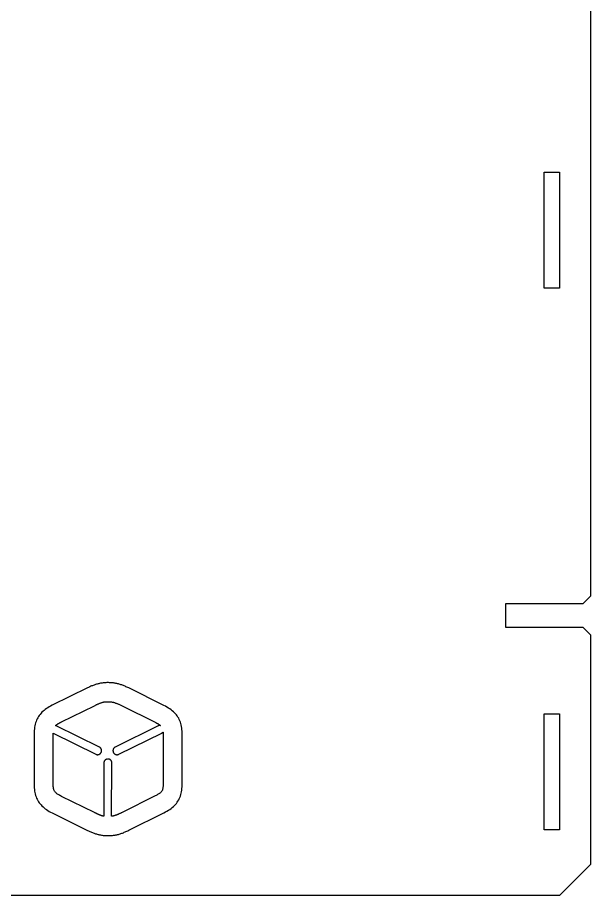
# Model space of a CAD drawing. Extents: x -144 to 693, y -254 to -25.
# Drawn here: x 117.1 to 191.2, y -253.2 to -139.7 of the extents above; entities that cross this region are included whole.
import ezdxf

# ---------------------------------------------------------------- set-up
doc = ezdxf.new("R2010")
doc.units = 0
doc.header["$MEASUREMENT"] = 0
doc.layers.add('LAYER_1', color=7, linetype='CONTINUOUS')

# ---------------------------------------------------------------- blocks, each defined once
blk = doc.blocks.new('BLOCK_11')
at = {"layer": 'LAYER_1', "color": 7}
blk.add_lwpolyline([(191.15, -38.4), (191.15, -214.5)], dxfattribs=at)
blk = doc.blocks.new('BLOCK_12')
at = {"layer": 'LAYER_1', "color": 7}
blk.add_lwpolyline([(190.15, -215.5), (191.15, -214.5)], dxfattribs=at)
blk = doc.blocks.new('BLOCK_13')
at = {"layer": 'LAYER_1', "color": 7}
blk.add_lwpolyline([(190.15, -215.5), (180.15, -215.5)], dxfattribs=at)
blk = doc.blocks.new('BLOCK_14')
at = {"layer": 'LAYER_1', "color": 7}
blk.add_lwpolyline([(180.15, -215.5), (180.15, -218.5)], dxfattribs=at)
blk = doc.blocks.new('BLOCK_15')
at = {"layer": 'LAYER_1', "color": 7}
blk.add_lwpolyline([(180.15, -218.5), (190.15, -218.5)], dxfattribs=at)
blk = doc.blocks.new('BLOCK_16')
at = {"layer": 'LAYER_1', "color": 7}
blk.add_lwpolyline([(191.15, -219.5), (190.15, -218.5)], dxfattribs=at)
blk = doc.blocks.new('BLOCK_17')
at = {"layer": 'LAYER_1', "color": 7}
blk.add_lwpolyline([(191.15, -219.5), (191.15, -249.2)], dxfattribs=at)
blk = doc.blocks.new('BLOCK_18')
at = {"layer": 'LAYER_1', "color": 7}
blk.add_lwpolyline([(187.15, -253.2), (191.15, -249.2)], dxfattribs=at)
blk = doc.blocks.new('BLOCK_19')
at = {"layer": 'LAYER_1', "color": 7}
blk.add_lwpolyline([(187.15, -253.2), (28.75, -253.2)], dxfattribs=at)
blk = doc.blocks.new('BLOCK_48')
at = {"layer": 'LAYER_1', "color": 7}
blk.add_lwpolyline([(187.15, -244.7), (185.15, -244.7)], dxfattribs=at)
blk = doc.blocks.new('BLOCK_49')
at = {"layer": 'LAYER_1', "color": 7}
blk.add_lwpolyline([(187.15, -229.7), (187.15, -244.7)], dxfattribs=at)
blk = doc.blocks.new('BLOCK_50')
at = {"layer": 'LAYER_1', "color": 7}
blk.add_lwpolyline([(185.15, -229.7), (187.15, -229.7)], dxfattribs=at)
blk = doc.blocks.new('BLOCK_51')
at = {"layer": 'LAYER_1', "color": 7}
blk.add_lwpolyline([(185.15, -244.7), (185.15, -229.7)], dxfattribs=at)
blk = doc.blocks.new('BLOCK_52')
at = {"layer": 'LAYER_1', "color": 7}
blk.add_lwpolyline([(187.15, -174.7), (185.15, -174.7)], dxfattribs=at)
blk = doc.blocks.new('BLOCK_53')
at = {"layer": 'LAYER_1', "color": 7}
blk.add_lwpolyline([(187.15, -159.7), (187.15, -174.7)], dxfattribs=at)
blk = doc.blocks.new('BLOCK_54')
at = {"layer": 'LAYER_1', "color": 7}
blk.add_lwpolyline([(185.15, -159.7), (187.15, -159.7)], dxfattribs=at)
blk = doc.blocks.new('BLOCK_55')
at = {"layer": 'LAYER_1', "color": 7}
blk.add_lwpolyline([(185.15, -174.7), (185.15, -159.7)], dxfattribs=at)
blk = doc.blocks.new('BLOCK_79')
at = {"layer": 'LAYER_1', "color": 7}
blk.add_lwpolyline([(121.53, -242.53), (126.11, -244.79)], dxfattribs=at)
blk = doc.blocks.new('BLOCK_80')
at = {"layer": 'LAYER_1', "color": 7}
blk.add_lwpolyline([(131.43, -244.77), (135.98, -242.5)], dxfattribs=at)
blk = doc.blocks.new('BLOCK_81')
at = {"layer": 'LAYER_1', "color": 7}
blk.add_lwpolyline([(138.34, -238.71), (138.34, -235.92)], dxfattribs=at)
blk = doc.blocks.new('BLOCK_82')
at = {"layer": 'LAYER_1', "color": 7}
blk.add_lwpolyline([(138.34, -235.92), (138.34, -235.23)], dxfattribs=at)
blk = doc.blocks.new('BLOCK_83')
at = {"layer": 'LAYER_1', "color": 7}
blk.add_lwpolyline([(138.34, -235.23), (138.34, -232.44)], dxfattribs=at)
blk = doc.blocks.new('BLOCK_84')
at = {"layer": 'LAYER_1', "color": 7}
blk.add_lwpolyline([(135.98, -228.65), (131.43, -226.38)], dxfattribs=at)
blk = doc.blocks.new('BLOCK_85')
at = {"layer": 'LAYER_1', "color": 7}
blk.add_lwpolyline([(126.11, -226.36), (121.53, -228.62)], dxfattribs=at)
blk = doc.blocks.new('BLOCK_86')
at = {"layer": 'LAYER_1', "color": 7}
blk.add_lwpolyline([(119.19, -232.31), (119.19, -234.62)], dxfattribs=at)
blk = doc.blocks.new('BLOCK_87')
at = {"layer": 'LAYER_1', "color": 7}
blk.add_lwpolyline([(119.19, -234.62), (119.19, -236.54)], dxfattribs=at)
blk = doc.blocks.new('BLOCK_88')
at = {"layer": 'LAYER_1', "color": 7}
blk.add_lwpolyline([(119.19, -236.54), (119.19, -238.84)], dxfattribs=at)
blk = doc.blocks.new('BLOCK_89')
at = {"layer": 'LAYER_1', "color": 7}
blk.add_lwpolyline([(122.74, -230.76), (127, -228.67)], dxfattribs=at)
blk = doc.blocks.new('BLOCK_90')
at = {"layer": 'LAYER_1', "color": 7}
blk.add_lwpolyline([(130.57, -228.67), (134.85, -230.81)], dxfattribs=at)
blk = doc.blocks.new('BLOCK_91')
at = {"layer": 'LAYER_1', "color": 7}
blk.add_lwpolyline([(135.25, -231.27), (129.68, -234.01)], dxfattribs=at)
blk = doc.blocks.new('BLOCK_92')
at = {"layer": 'LAYER_1', "color": 7}
blk.add_lwpolyline([(130.14, -234.95), (135.71, -232.21)], dxfattribs=at)
blk = doc.blocks.new('BLOCK_93')
at = {"layer": 'LAYER_1', "color": 7}
blk.add_lwpolyline([(135.88, -232.51), (135.88, -235.23)], dxfattribs=at)
blk = doc.blocks.new('BLOCK_94')
at = {"layer": 'LAYER_1', "color": 7}
blk.add_lwpolyline([(135.88, -235.23), (135.88, -235.92)], dxfattribs=at)
blk = doc.blocks.new('BLOCK_95')
at = {"layer": 'LAYER_1', "color": 7}
blk.add_lwpolyline([(135.88, -235.92), (135.88, -238.64)], dxfattribs=at)
blk = doc.blocks.new('BLOCK_96')
at = {"layer": 'LAYER_1', "color": 7}
blk.add_lwpolyline([(134.85, -240.34), (130.57, -242.48)], dxfattribs=at)
blk = doc.blocks.new('BLOCK_97')
at = {"layer": 'LAYER_1', "color": 7}
blk.add_lwpolyline([(129.22, -242.96), (129.26, -236.08)], dxfattribs=at)
blk = doc.blocks.new('BLOCK_98')
at = {"layer": 'LAYER_1', "color": 7}
blk.add_lwpolyline([(128.22, -236.07), (128.19, -242.95)], dxfattribs=at)
blk = doc.blocks.new('BLOCK_99')
at = {"layer": 'LAYER_1', "color": 7}
blk.add_lwpolyline([(127, -242.48), (122.74, -240.39)], dxfattribs=at)
blk = doc.blocks.new('BLOCK_100')
at = {"layer": 'LAYER_1', "color": 7}
blk.add_lwpolyline([(121.65, -238.54), (121.65, -236.47)], dxfattribs=at)
blk = doc.blocks.new('BLOCK_101')
at = {"layer": 'LAYER_1', "color": 7}
blk.add_lwpolyline([(121.65, -236.47), (121.65, -234.68)], dxfattribs=at)
blk = doc.blocks.new('BLOCK_102')
at = {"layer": 'LAYER_1', "color": 7}
blk.add_lwpolyline([(121.65, -234.68), (121.65, -232.61)], dxfattribs=at)
blk = doc.blocks.new('BLOCK_103')
at = {"layer": 'LAYER_1', "color": 7}
blk.add_lwpolyline([(121.66, -232.24), (127.17, -234.95)], dxfattribs=at)
blk = doc.blocks.new('BLOCK_104')
at = {"layer": 'LAYER_1', "color": 7}
blk.add_lwpolyline([(127.63, -234.01), (122.06, -231.27)], dxfattribs=at)
blk = doc.blocks.new('BLOCK_137')
at = {"layer": 'LAYER_1', "color": 7}
blk.add_lwpolyline([(126.11, -244.79), (126.21, -244.85), (126.32, -244.9), (126.42, -244.94), (126.52, -244.99), (126.63, -245.03), (126.73, -245.07), (126.83, -245.11), (126.94, -245.15), (127.04, -245.19), (127.15, -245.22), (127.25, -245.25), (127.36, -245.28), (127.46, -245.31), (127.57, -245.34), (127.67, -245.36), (127.78, -245.38), (127.89, -245.4), (128, -245.41), (128.11, -245.43), (128.23, -245.44), (128.34, -245.45), (128.46, -245.45), (128.58, -245.46), (128.69, -245.46)], dxfattribs=at)
blk = doc.blocks.new('BLOCK_138')
at = {"layer": 'LAYER_1', "color": 7}
blk.add_lwpolyline([(128.69, -245.46), (128.83, -245.46), (128.96, -245.45), (129.08, -245.45), (129.2, -245.44), (129.32, -245.43), (129.44, -245.42), (129.55, -245.41), (129.67, -245.39), (129.78, -245.37), (129.88, -245.35), (129.99, -245.33), (130.1, -245.3), (130.2, -245.27), (130.31, -245.24), (130.42, -245.2), (130.52, -245.17), (130.63, -245.13), (130.74, -245.09), (130.85, -245.04), (130.96, -244.99), (131.07, -244.94), (131.19, -244.89), (131.31, -244.83), (131.43, -244.77)], dxfattribs=at)
blk = doc.blocks.new('BLOCK_139')
at = {"layer": 'LAYER_1', "color": 7}
blk.add_lwpolyline([(135.98, -242.5), (136.19, -242.4), (136.38, -242.29), (136.57, -242.18), (136.75, -242.07), (136.91, -241.95), (137.07, -241.83), (137.21, -241.7), (137.35, -241.57), (137.48, -241.44), (137.59, -241.3), (137.7, -241.16), (137.8, -241.01), (137.89, -240.85), (137.97, -240.69), (138.04, -240.53), (138.11, -240.35), (138.17, -240.17), (138.21, -239.99), (138.25, -239.8), (138.29, -239.59), (138.31, -239.39), (138.33, -239.17), (138.34, -238.95), (138.34, -238.71)], dxfattribs=at)
blk = doc.blocks.new('BLOCK_140')
at = {"layer": 'LAYER_1', "color": 7}
blk.add_lwpolyline([(138.34, -232.44), (138.34, -232.2), (138.33, -231.98), (138.31, -231.76), (138.29, -231.56), (138.25, -231.36), (138.21, -231.16), (138.17, -230.98), (138.11, -230.8), (138.04, -230.63), (137.97, -230.46), (137.89, -230.3), (137.8, -230.15), (137.7, -230), (137.59, -229.85), (137.48, -229.71), (137.35, -229.58), (137.21, -229.45), (137.07, -229.33), (136.91, -229.2), (136.75, -229.09), (136.57, -228.97), (136.38, -228.86), (136.19, -228.75), (135.98, -228.65)], dxfattribs=at)
blk = doc.blocks.new('BLOCK_141')
at = {"layer": 'LAYER_1', "color": 7}
blk.add_lwpolyline([(131.43, -226.38), (131.31, -226.32), (131.19, -226.26), (131.07, -226.21), (130.96, -226.16), (130.85, -226.11), (130.74, -226.07), (130.63, -226.02), (130.52, -225.98), (130.42, -225.95), (130.31, -225.91), (130.2, -225.88), (130.1, -225.85), (129.99, -225.83), (129.88, -225.8), (129.78, -225.78), (129.67, -225.76), (129.55, -225.75), (129.44, -225.73), (129.32, -225.72), (129.2, -225.71), (129.08, -225.7), (128.96, -225.7), (128.83, -225.69), (128.69, -225.69)], dxfattribs=at)
blk = doc.blocks.new('BLOCK_142')
at = {"layer": 'LAYER_1', "color": 7}
blk.add_lwpolyline([(128.69, -225.69), (128.58, -225.69), (128.46, -225.7), (128.34, -225.7), (128.23, -225.71), (128.11, -225.72), (128, -225.74), (127.89, -225.75), (127.78, -225.77), (127.67, -225.79), (127.57, -225.82), (127.46, -225.84), (127.36, -225.87), (127.25, -225.9), (127.15, -225.93), (127.04, -225.96), (126.94, -226), (126.83, -226.04), (126.73, -226.08), (126.63, -226.12), (126.52, -226.16), (126.42, -226.21), (126.32, -226.26), (126.21, -226.31), (126.11, -226.36)], dxfattribs=at)
blk = doc.blocks.new('BLOCK_143')
at = {"layer": 'LAYER_1', "color": 7}
blk.add_lwpolyline([(121.53, -228.62), (121.33, -228.72), (121.15, -228.82), (120.97, -228.93), (120.8, -229.04), (120.64, -229.15), (120.49, -229.27), (120.35, -229.39), (120.21, -229.52), (120.09, -229.65), (119.97, -229.79), (119.86, -229.93), (119.76, -230.07), (119.67, -230.22), (119.59, -230.38), (119.51, -230.54), (119.44, -230.71), (119.38, -230.89), (119.33, -231.07), (119.29, -231.26), (119.25, -231.45), (119.23, -231.66), (119.21, -231.87), (119.2, -232.09), (119.19, -232.31)], dxfattribs=at)
blk = doc.blocks.new('BLOCK_144')
at = {"layer": 'LAYER_1', "color": 7}
blk.add_lwpolyline([(119.19, -238.84), (119.2, -239.06), (119.21, -239.28), (119.23, -239.49), (119.25, -239.7), (119.29, -239.89), (119.33, -240.08), (119.38, -240.26), (119.44, -240.44), (119.51, -240.61), (119.59, -240.77), (119.67, -240.93), (119.76, -241.08), (119.86, -241.23), (119.97, -241.37), (120.09, -241.5), (120.21, -241.63), (120.35, -241.76), (120.49, -241.88), (120.64, -242), (120.8, -242.11), (120.97, -242.22), (121.15, -242.33), (121.33, -242.43), (121.53, -242.53)], dxfattribs=at)
blk = doc.blocks.new('BLOCK_145')
at = {"layer": 'LAYER_1', "color": 7}
blk.add_lwpolyline([(127, -228.67), (127.07, -228.63), (127.14, -228.6), (127.21, -228.56), (127.28, -228.53), (127.35, -228.5), (127.41, -228.47), (127.48, -228.43), (127.55, -228.41), (127.61, -228.38), (127.68, -228.35), (127.74, -228.33), (127.81, -228.3), (127.87, -228.28), (127.94, -228.26), (128.01, -228.24), (128.08, -228.22), (128.15, -228.21), (128.22, -228.19), (128.29, -228.18), (128.37, -228.17), (128.45, -228.16), (128.53, -228.16), (128.61, -228.15), (128.69, -228.15)], dxfattribs=at)
blk = doc.blocks.new('BLOCK_146')
at = {"layer": 'LAYER_1', "color": 7}
blk.add_lwpolyline([(128.69, -228.15), (128.79, -228.15), (128.88, -228.16), (128.97, -228.16), (129.05, -228.17), (129.13, -228.18), (129.22, -228.19), (129.29, -228.2), (129.37, -228.22), (129.45, -228.23), (129.52, -228.25), (129.59, -228.27), (129.67, -228.29), (129.74, -228.32), (129.81, -228.34), (129.88, -228.37), (129.95, -228.39), (130.03, -228.42), (130.1, -228.46), (130.17, -228.49), (130.25, -228.52), (130.33, -228.56), (130.4, -228.59), (130.48, -228.63), (130.57, -228.67)], dxfattribs=at)
blk = doc.blocks.new('BLOCK_147')
at = {"layer": 'LAYER_1', "color": 7}
blk.add_lwpolyline([(134.85, -230.81), (134.89, -230.83), (134.93, -230.85), (134.96, -230.87), (135, -230.89), (135.03, -230.91), (135.07, -230.92), (135.1, -230.94), (135.13, -230.96), (135.16, -230.98), (135.19, -230.99), (135.22, -231.01), (135.25, -231.03), (135.28, -231.04), (135.3, -231.06), (135.33, -231.08), (135.36, -231.09), (135.38, -231.11), (135.4, -231.13), (135.43, -231.14), (135.45, -231.16), (135.47, -231.18), (135.49, -231.19), (135.51, -231.21), (135.53, -231.23)], dxfattribs=at)
blk = doc.blocks.new('BLOCK_148')
at = {"layer": 'LAYER_1', "color": 7}
blk.add_lwpolyline([(135.53, -231.23), (135.52, -231.22), (135.51, -231.22), (135.5, -231.22), (135.48, -231.22), (135.47, -231.22), (135.46, -231.22), (135.45, -231.22), (135.44, -231.22), (135.43, -231.23), (135.41, -231.23), (135.4, -231.23), (135.39, -231.23), (135.38, -231.23), (135.37, -231.23), (135.36, -231.24), (135.34, -231.24), (135.33, -231.24), (135.32, -231.25), (135.31, -231.25), (135.3, -231.26), (135.29, -231.26), (135.27, -231.26), (135.26, -231.27), (135.25, -231.27)], dxfattribs=at)
blk = doc.blocks.new('BLOCK_149')
at = {"layer": 'LAYER_1', "color": 7}
blk.add_lwpolyline([(129.68, -234.01), (129.65, -234.03), (129.62, -234.05), (129.59, -234.07), (129.57, -234.09), (129.54, -234.11), (129.52, -234.14), (129.5, -234.17), (129.48, -234.19), (129.46, -234.22), (129.44, -234.25), (129.43, -234.28), (129.42, -234.31), (129.41, -234.34), (129.4, -234.38), (129.4, -234.41), (129.39, -234.44), (129.39, -234.48), (129.39, -234.51), (129.4, -234.54), (129.4, -234.58), (129.41, -234.61), (129.42, -234.64), (129.43, -234.68), (129.44, -234.71)], dxfattribs=at)
blk = doc.blocks.new('BLOCK_150')
at = {"layer": 'LAYER_1', "color": 7}
blk.add_lwpolyline([(129.44, -234.71), (129.46, -234.73), (129.47, -234.75), (129.48, -234.77), (129.5, -234.79), (129.51, -234.81), (129.53, -234.83), (129.55, -234.85), (129.56, -234.87), (129.58, -234.88), (129.6, -234.9), (129.62, -234.91), (129.64, -234.92), (129.66, -234.93), (129.68, -234.95), (129.7, -234.96), (129.73, -234.96), (129.75, -234.97), (129.77, -234.98), (129.79, -234.99), (129.82, -234.99), (129.84, -234.99), (129.86, -235), (129.89, -235), (129.91, -235)], dxfattribs=at)
blk = doc.blocks.new('BLOCK_151')
at = {"layer": 'LAYER_1', "color": 7}
blk.add_lwpolyline([(129.91, -235), (129.92, -235), (129.93, -235), (129.94, -235), (129.95, -235), (129.96, -235), (129.97, -235), (129.98, -234.99), (129.99, -234.99), (130, -234.99), (130.01, -234.99), (130.02, -234.99), (130.03, -234.99), (130.04, -234.98), (130.05, -234.98), (130.06, -234.98), (130.06, -234.98), (130.07, -234.97), (130.08, -234.97), (130.09, -234.97), (130.1, -234.96), (130.11, -234.96), (130.12, -234.95), (130.13, -234.95), (130.14, -234.95)], dxfattribs=at)
blk = doc.blocks.new('BLOCK_152')
at = {"layer": 'LAYER_1', "color": 7}
blk.add_lwpolyline([(135.71, -232.21), (135.72, -232.2), (135.73, -232.2), (135.73, -232.19), (135.74, -232.19), (135.75, -232.19), (135.76, -232.18), (135.76, -232.18), (135.77, -232.17), (135.78, -232.17), (135.78, -232.16), (135.79, -232.16), (135.8, -232.15), (135.81, -232.15), (135.81, -232.14), (135.82, -232.14), (135.82, -232.13), (135.83, -232.12), (135.84, -232.12), (135.84, -232.11), (135.85, -232.11), (135.86, -232.1), (135.86, -232.09), (135.87, -232.09), (135.87, -232.08)], dxfattribs=at)
blk = doc.blocks.new('BLOCK_153')
at = {"layer": 'LAYER_1', "color": 7}
blk.add_lwpolyline([(135.87, -232.08), (135.87, -232.1), (135.87, -232.11), (135.87, -232.13), (135.88, -232.15), (135.88, -232.16), (135.88, -232.18), (135.88, -232.2), (135.88, -232.21), (135.88, -232.23), (135.88, -232.25), (135.88, -232.27), (135.88, -232.28), (135.88, -232.3), (135.88, -232.32), (135.88, -232.34), (135.88, -232.36), (135.88, -232.37), (135.88, -232.39), (135.88, -232.41), (135.88, -232.43), (135.88, -232.45), (135.88, -232.47), (135.88, -232.49), (135.88, -232.51)], dxfattribs=at)
blk = doc.blocks.new('BLOCK_154')
at = {"layer": 'LAYER_1', "color": 7}
blk.add_lwpolyline([(135.88, -238.64), (135.88, -238.77), (135.88, -238.89), (135.88, -239), (135.87, -239.1), (135.86, -239.2), (135.85, -239.29), (135.84, -239.37), (135.82, -239.45), (135.8, -239.52), (135.78, -239.59), (135.75, -239.65), (135.72, -239.71), (135.68, -239.77), (135.64, -239.82), (135.59, -239.87), (135.53, -239.93), (135.47, -239.98), (135.4, -240.02), (135.33, -240.07), (135.25, -240.12), (135.16, -240.17), (135.07, -240.23), (134.96, -240.28), (134.85, -240.34)], dxfattribs=at)
blk = doc.blocks.new('BLOCK_155')
at = {"layer": 'LAYER_1', "color": 7}
blk.add_lwpolyline([(130.57, -242.48), (130.5, -242.51), (130.44, -242.54), (130.39, -242.57), (130.33, -242.59), (130.27, -242.62), (130.21, -242.65), (130.16, -242.67), (130.1, -242.69), (130.05, -242.72), (129.99, -242.74), (129.94, -242.76), (129.89, -242.78), (129.83, -242.8), (129.78, -242.82), (129.73, -242.84), (129.67, -242.86), (129.62, -242.87), (129.56, -242.89), (129.51, -242.9), (129.45, -242.92), (129.4, -242.93), (129.34, -242.94), (129.28, -242.95), (129.22, -242.96)], dxfattribs=at)
blk = doc.blocks.new('BLOCK_156')
at = {"layer": 'LAYER_1', "color": 7}
blk.add_lwpolyline([(129.26, -236.08), (129.26, -236.04), (129.25, -236.01), (129.25, -235.97), (129.24, -235.94), (129.23, -235.91), (129.22, -235.87), (129.2, -235.84), (129.19, -235.81), (129.17, -235.79), (129.15, -235.76), (129.13, -235.73), (129.11, -235.71), (129.08, -235.69), (129.06, -235.66), (129.03, -235.64), (129, -235.63), (128.97, -235.61), (128.94, -235.6), (128.91, -235.58), (128.88, -235.57), (128.85, -235.57), (128.81, -235.56), (128.78, -235.56), (128.74, -235.55)], dxfattribs=at)
blk = doc.blocks.new('BLOCK_157')
at = {"layer": 'LAYER_1', "color": 7}
blk.add_open_spline([(128.74, -235.55), (128.74, -235.55), (128.74, -235.55), (128.74, -235.55), (128.74, -235.55), (128.74, -235.55), (128.74, -235.55), (128.74, -235.55), (128.74, -235.55), (128.74, -235.55), (128.74, -235.55), (128.74, -235.55), (128.74, -235.55), (128.74, -235.55), (128.74, -235.55), (128.74, -235.55), (128.74, -235.55), (128.74, -235.55), (128.74, -235.55), (128.74, -235.55), (128.74, -235.55), (128.74, -235.55), (128.74, -235.55), (128.74, -235.55), (128.74, -235.55), (128.74, -235.55), (128.74, -235.55), (128.74, -235.55), (128.74, -235.55), (128.74, -235.55), (128.74, -235.55), (128.74, -235.55), (128.74, -235.55), (128.74, -235.55), (128.74, -235.55), (128.74, -235.55), (128.74, -235.55), (128.74, -235.55), (128.74, -235.55), (128.74, -235.55), (128.74, -235.55), (128.74, -235.55), (128.74, -235.55), (128.74, -235.55), (128.74, -235.55), (128.74, -235.55), (128.74, -235.55), (128.74, -235.55), (128.74, -235.55)], degree=3, knots=[0, 0, 0, 0, 1, 1, 1, 2, 2, 2, 3, 3, 3, 4, 4, 4, 5, 5, 5, 6, 6, 6, 7, 7, 7, 8, 8, 8, 9, 9, 9, 10, 10, 10, 11, 11, 11, 12, 12, 12, 13, 13, 13, 14, 14, 14, 15, 15, 15, 16, 16, 16, 16], dxfattribs=at)
blk = doc.blocks.new('BLOCK_158')
at = {"layer": 'LAYER_1', "color": 7}
blk.add_lwpolyline([(128.74, -235.55), (128.7, -235.56), (128.67, -235.56), (128.63, -235.56), (128.6, -235.57), (128.57, -235.58), (128.54, -235.6), (128.51, -235.61), (128.48, -235.62), (128.45, -235.64), (128.42, -235.66), (128.4, -235.68), (128.37, -235.71), (128.35, -235.73), (128.33, -235.76), (128.31, -235.78), (128.29, -235.81), (128.27, -235.84), (128.26, -235.87), (128.25, -235.9), (128.24, -235.93), (128.23, -235.97), (128.22, -236), (128.22, -236.04), (128.22, -236.07)], dxfattribs=at)
blk = doc.blocks.new('BLOCK_159')
at = {"layer": 'LAYER_1', "color": 7}
blk.add_lwpolyline([(128.19, -242.95), (128.13, -242.94), (128.08, -242.93), (128.03, -242.92), (127.98, -242.9), (127.93, -242.89), (127.88, -242.87), (127.83, -242.86), (127.79, -242.84), (127.74, -242.82), (127.69, -242.8), (127.64, -242.79), (127.59, -242.77), (127.55, -242.75), (127.5, -242.72), (127.45, -242.7), (127.4, -242.68), (127.35, -242.66), (127.3, -242.63), (127.25, -242.61), (127.2, -242.58), (127.15, -242.56), (127.1, -242.53), (127.05, -242.51), (127, -242.48)], dxfattribs=at)
blk = doc.blocks.new('BLOCK_160')
at = {"layer": 'LAYER_1', "color": 7}
blk.add_lwpolyline([(122.74, -240.39), (122.62, -240.33), (122.5, -240.27), (122.4, -240.21), (122.31, -240.16), (122.22, -240.1), (122.14, -240.05), (122.07, -239.99), (122.01, -239.94), (121.95, -239.88), (121.9, -239.82), (121.86, -239.76), (121.82, -239.7), (121.78, -239.63), (121.75, -239.56), (121.73, -239.48), (121.71, -239.4), (121.69, -239.32), (121.68, -239.23), (121.67, -239.13), (121.66, -239.03), (121.66, -238.92), (121.66, -238.8), (121.65, -238.68), (121.65, -238.54)], dxfattribs=at)
blk = doc.blocks.new('BLOCK_161')
at = {"layer": 'LAYER_1', "color": 7}
blk.add_lwpolyline([(121.65, -232.61), (121.65, -232.59), (121.65, -232.58), (121.65, -232.56), (121.65, -232.54), (121.65, -232.53), (121.65, -232.51), (121.65, -232.49), (121.65, -232.48), (121.65, -232.46), (121.65, -232.45), (121.65, -232.43), (121.65, -232.41), (121.65, -232.4), (121.65, -232.38), (121.66, -232.37), (121.66, -232.35), (121.66, -232.34), (121.66, -232.32), (121.66, -232.31), (121.66, -232.29), (121.66, -232.28), (121.66, -232.26), (121.66, -232.25), (121.66, -232.24)], dxfattribs=at)
blk = doc.blocks.new('BLOCK_162')
at = {"layer": 'LAYER_1', "color": 7}
blk.add_lwpolyline([(127.17, -234.95), (127.18, -234.95), (127.19, -234.95), (127.2, -234.96), (127.21, -234.96), (127.22, -234.97), (127.23, -234.97), (127.24, -234.97), (127.25, -234.98), (127.26, -234.98), (127.26, -234.98), (127.27, -234.98), (127.28, -234.99), (127.29, -234.99), (127.3, -234.99), (127.31, -234.99), (127.32, -234.99), (127.33, -234.99), (127.34, -235), (127.35, -235), (127.36, -235), (127.37, -235), (127.38, -235), (127.39, -235), (127.4, -235)], dxfattribs=at)
blk = doc.blocks.new('BLOCK_163')
at = {"layer": 'LAYER_1', "color": 7}
blk.add_lwpolyline([(127.4, -235), (127.42, -235), (127.45, -235), (127.47, -234.99), (127.49, -234.99), (127.52, -234.99), (127.54, -234.98), (127.56, -234.97), (127.59, -234.96), (127.61, -234.96), (127.63, -234.95), (127.65, -234.93), (127.67, -234.92), (127.69, -234.91), (127.71, -234.9), (127.73, -234.88), (127.75, -234.87), (127.77, -234.85), (127.78, -234.83), (127.8, -234.81), (127.81, -234.79), (127.83, -234.77), (127.84, -234.75), (127.85, -234.73), (127.87, -234.71)], dxfattribs=at)
blk = doc.blocks.new('BLOCK_164')
at = {"layer": 'LAYER_1', "color": 7}
blk.add_lwpolyline([(127.87, -234.71), (127.88, -234.68), (127.89, -234.64), (127.9, -234.61), (127.91, -234.58), (127.92, -234.54), (127.92, -234.51), (127.92, -234.48), (127.92, -234.44), (127.91, -234.41), (127.91, -234.38), (127.9, -234.34), (127.89, -234.31), (127.88, -234.28), (127.87, -234.25), (127.85, -234.22), (127.83, -234.19), (127.81, -234.17), (127.79, -234.14), (127.77, -234.11), (127.74, -234.09), (127.72, -234.07), (127.69, -234.05), (127.66, -234.03), (127.63, -234.01)], dxfattribs=at)
blk = doc.blocks.new('BLOCK_165')
at = {"layer": 'LAYER_1', "color": 7}
blk.add_lwpolyline([(122.06, -231.27), (122.06, -231.27), (122.05, -231.27), (122.05, -231.27), (122.05, -231.27), (122.04, -231.27), (122.04, -231.27), (122.04, -231.26), (122.03, -231.26), (122.03, -231.26), (122.03, -231.26), (122.02, -231.26), (122.02, -231.26), (122.02, -231.26), (122.01, -231.26), (122.01, -231.25), (122.01, -231.25), (122, -231.25), (122, -231.25), (122, -231.25), (121.99, -231.25), (121.99, -231.25), (121.99, -231.25), (121.98, -231.25), (121.98, -231.25)], dxfattribs=at)
blk = doc.blocks.new('BLOCK_166')
at = {"layer": 'LAYER_1', "color": 7}
blk.add_lwpolyline([(121.98, -231.25), (122, -231.22), (122.02, -231.2), (122.04, -231.18), (122.07, -231.17), (122.09, -231.15), (122.11, -231.13), (122.14, -231.11), (122.17, -231.09), (122.19, -231.07), (122.22, -231.05), (122.25, -231.03), (122.28, -231.01), (122.32, -230.99), (122.35, -230.97), (122.38, -230.95), (122.42, -230.93), (122.45, -230.91), (122.49, -230.89), (122.53, -230.87), (122.57, -230.85), (122.61, -230.83), (122.65, -230.81), (122.69, -230.79), (122.74, -230.76)], dxfattribs=at)

msp = doc.modelspace()

# ---------------------------------------------------------------- block references
at = {"layer": 'LAYER_1'}
for name in ['BLOCK_11', 'BLOCK_54', 'BLOCK_55', 'BLOCK_53', 'BLOCK_52', 'BLOCK_12', 'BLOCK_13', 'BLOCK_14', 'BLOCK_15', 'BLOCK_16', 'BLOCK_17', 'BLOCK_142', 'BLOCK_141', 'BLOCK_85', 'BLOCK_84', 'BLOCK_143', 'BLOCK_89', 'BLOCK_145', 'BLOCK_146', 'BLOCK_90', 'BLOCK_140', 'BLOCK_50', 'BLOCK_51', 'BLOCK_49', 'BLOCK_166', 'BLOCK_165', 'BLOCK_104', 'BLOCK_91', 'BLOCK_147', 'BLOCK_148', 'BLOCK_86', 'BLOCK_161', 'BLOCK_102', 'BLOCK_103', 'BLOCK_92', 'BLOCK_152', 'BLOCK_153', 'BLOCK_93', 'BLOCK_83', 'BLOCK_87', 'BLOCK_101', 'BLOCK_163', 'BLOCK_164', 'BLOCK_149', 'BLOCK_150', 'BLOCK_162', 'BLOCK_98', 'BLOCK_158', 'BLOCK_156', 'BLOCK_157', 'BLOCK_97', 'BLOCK_151', 'BLOCK_94', 'BLOCK_95', 'BLOCK_82', 'BLOCK_81', 'BLOCK_88', 'BLOCK_100', 'BLOCK_144', 'BLOCK_160', 'BLOCK_154', 'BLOCK_139', 'BLOCK_99', 'BLOCK_96', 'BLOCK_79', 'BLOCK_159', 'BLOCK_155', 'BLOCK_80', 'BLOCK_137', 'BLOCK_138', 'BLOCK_48', 'BLOCK_18', 'BLOCK_19']:
    msp.add_blockref(name, (0, 0), dxfattribs=at)

doc.saveas('drawing.dxf')
